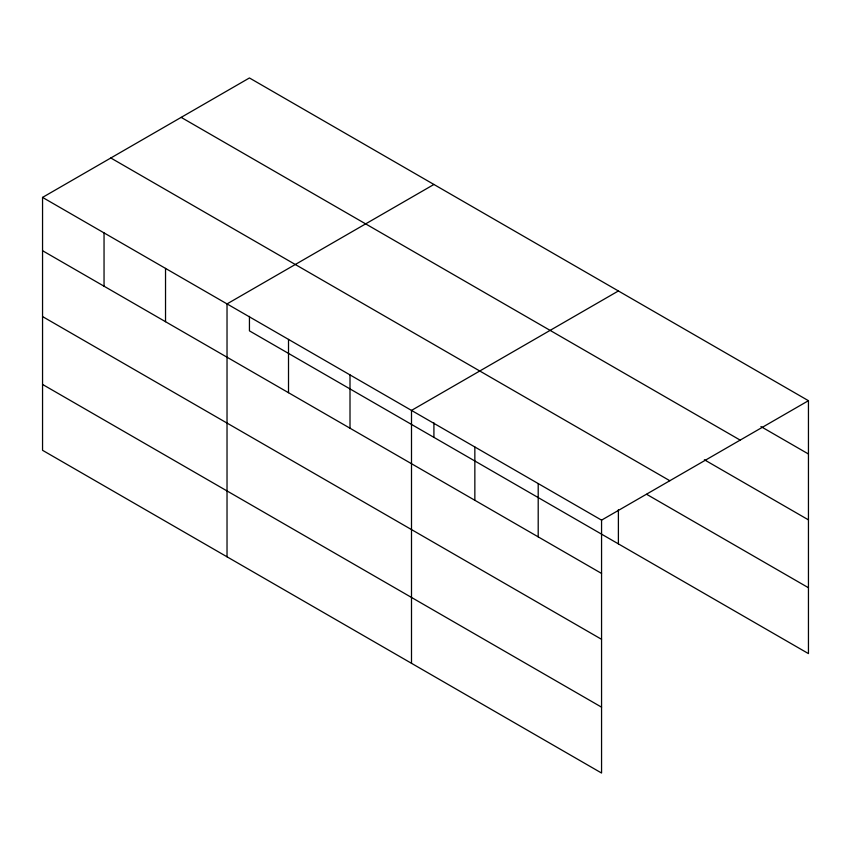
<?xml version="1.0" encoding="UTF-8"?>
<svg xmlns="http://www.w3.org/2000/svg" width="851" height="851" viewBox="0 0 851 851"><rect width="100%" height="100%" fill="white"/><g stroke="black" fill="none" stroke-linecap="round" stroke-linejoin="round"><path stroke-width="1.28" d="M601.561 639.314L601.561 520.142L42.55 197.4L42.55 450.307L601.561 773.038L601.561 639.314L42.55 316.572M42.55 197.4L249.439 77.962L808.45 400.693L808.45 653.6L249.439 330.858L249.439 316.359M433.914 184.465L227.026 303.913L227.026 556.809M618.39 290.968L411.501 410.416L411.501 663.312M601.561 520.142L808.45 400.693M760.932 426.564L808.45 453.998M181.167 117.374L740.179 440.116M704.373 459.774L808.45 519.865M110.821 157.988L669.833 480.73M646.675 494.325L808.45 587.733M42.55 250.705L601.561 573.446M42.55 384.439L601.561 707.17M618.39 509.611L618.39 543.863M538.204 483.57L538.204 536.864M474.847 446.988L474.847 500.292M433.914 422.873L433.914 437.361M350.006 374.908L350.006 428.213M288.51 339.411L288.51 392.705M165.53 268.405L165.53 321.71M104.045 232.908L104.045 286.202"/></g></svg>
